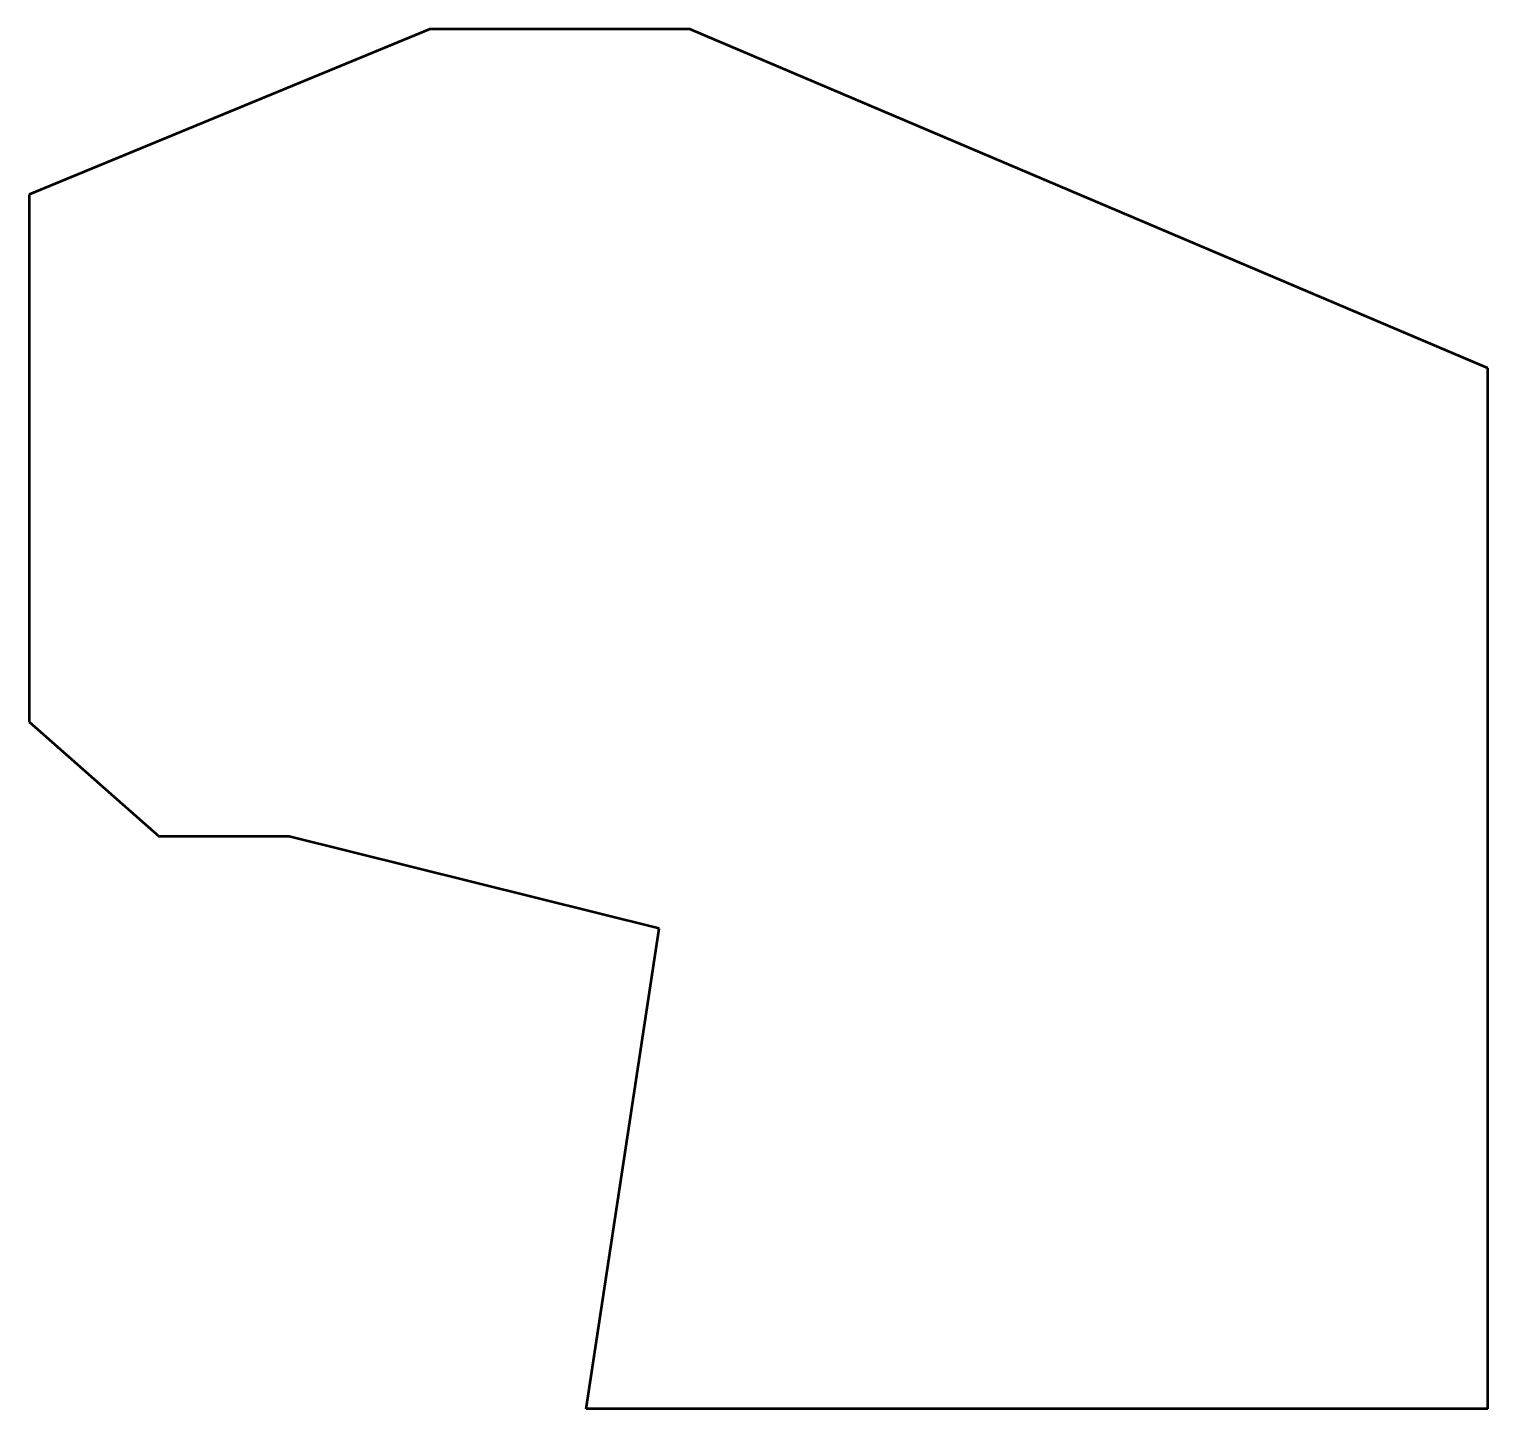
# Model space of a CAD drawing. Header units: millimetres. Extents: x 121.1 to 205.2, y 156.3 to 235.8.
import ezdxf

# ---------------------------------------------------------------- set-up
doc = ezdxf.new("R2010")
doc.units = ezdxf.units.MM
doc.header["$LTSCALE"] = 0.75
doc.layers.add('Visible', color=7, linetype='Continuous', lineweight=50)

msp = doc.modelspace()

# ---------------------------------------------------------------- linework, layer by layer
at = {"layer": 'Visible', "extrusion": (0, 1, 0)}
for p, q in [((144.197852, 235.800455), (121.088242, 226.263899)), ((159.197852, 235.800455), (144.197852, 235.800455)), ((205.223095, 216.263899), (159.197852, 235.800455)), ((121.088242, 226.263899), (121.088242, 195.878277)), ((205.223095, 156.263899), (205.223095, 216.263899)), ((121.088242, 195.878277), (128.588242, 189.263899)), ((136.088242, 189.263899), (128.588242, 189.263899)), ((157.435641, 183.9452), (136.088242, 189.263899)), ((153.223095, 156.263899), (157.435641, 183.9452)), ((205.223095, 156.263899), (153.223095, 156.263899))]:
    msp.add_line(p, q, dxfattribs=at)

doc.saveas('drawing.dxf')
